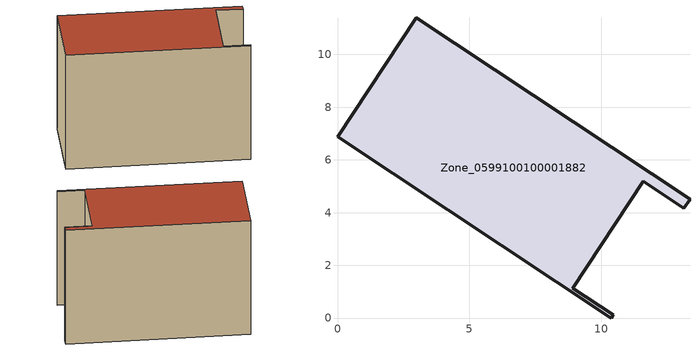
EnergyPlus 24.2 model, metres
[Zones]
Zone_0599100100001882
 floor ground (C_G): 0,6.88 2.99,11.39 13.37,4.5 13.14,4.16 11.6,5.18 8.92,1.14 10.46,0.12 10.38,0 z1.61
 wall outside (C_F): 8.92,1.14 11.6,5.18 13.14,4.16 13.37,4.5 2.99,11.39 0,6.88 10.38,0 10.46,0.12 8.92,1.14 z1.61:10.34
 roof outside (C_R): 13.37,4.5 2.99,11.39 0,6.88 10.38,0 10.46,0.12 8.92,1.14 11.6,5.18 13.14,4.16 z10.34
[BUILDING]
Pand.0599100100001882: North Axis=0; Terrain=City; Loads Convergence Tolerance Value=0.04; Temperature Convergence Tolerance Value=0.4; Solar Distribution=FullExterior; Maximum Number of Warmup Days=25; Minimum Number of Warmup Days=1
[Site:Location]
Rotterdam.The.Hague.AP_ZH_NLD Design_Conditions: Latitude=51.96; Longitude=4.45; Time Zone=1; Elevation=-4.5
[SITE:GROUNDTEMPERATURE:BUILDINGSURFACE]
18, 18, 18, 18, 18, 18, 18, 18, 18, 18, 18, 18
[MATERIAL] Thermal Absorptance=0.9; Solar Absorptance=0.7; Visible Absorptance=0.7
Name | Roughness | Thickness | Conductivity | Density | Specific Heat
G.TI.2006-2014 | MediumSmooth | 0.15 | 0.06 | 540 | 1210
F.TI.2006-2014 | Rough | 0.3 | 0.12 | 1920 | 840
R.TI.2006-2014 | MediumRough | 0.2 | 0.08 | 1500 | 1000
[CONSTRUCTION]
C_G: G.TI.2006-2014
C_F: F.TI.2006-2014
C_R: R.TI.2006-2014
[ZONE]
Zone_0599100100001882: Type=1; Multiplier=1; Ceiling Height=Autocalculate; Volume=Autocalculate; Floor Area=autocalculate; Part of Total Floor Area=Yes
[ZONEINFILTRATION:DESIGNFLOWRATE]
Infil_Zone_0599100100001882: Zone or ZoneList or Space or SpaceList=Zone_0599100100001882; Schedule=AlwaysOn; Design Flow Rate Calculation Method=Flow/Area; Flow Rate per Floor Area=0.0015; Constant Term Coefficient=1; Temperature Term Coefficient=0; Velocity Term Coefficient=0; Velocity Squared Term Coefficient=0
[HVACTEMPLATE:ZONE:IDEALLOADSAIRSYSTEM]
Zone_0599100100001882: Maximum Heating Supply Air Temperature=50; Minimum Cooling Supply Air Temperature=13; Maximum Heating Supply Air Humidity Ratio=0.0156; Minimum Cooling Supply Air Humidity Ratio=0.0077; Heating Limit=NoLimit; Cooling Limit=NoLimit; Dehumidification Control Type=ConstantSensibleHeatRatio; Cooling Sensible Heat Ratio=0.7; Dehumidification Setpoint=60; Humidification Control Type=None; Humidification Setpoint=30; Outdoor Air Method=None; Outdoor Air Flow Rate per Person=0.00944; Outdoor Air Flow Rate per Zone Floor Area=0; Outdoor Air Flow Rate per Zone=0; Demand Controlled Ventilation Type=None; Outdoor Air Economizer Type=NoEconomizer; Heat Recovery Type=None; Sensible Heat Recovery Effectiveness=0.7; Latent Heat Recovery Effectiveness=0.65
[ZONECONTROL:THERMOSTAT]
ThermostatControl_Zone_0599100100001882: Zone or ZoneList=Zone_0599100100001882; Control Type Schedule=DualSetpointControlType; Control 1=Thermostat_Zone_0599100100001882; Temperature Difference Between Cutout And Setpoint=0
[THERMOSTATSETPOINT:DUALSETPOINT]
Thermostat_Zone_0599100100001882: Heating Setpoint Temperature Schedule=HeatingSetpoint_Zone_0599100100001882; Cooling Setpoint Temperature Schedule=CoolingSetpoint_Zone_0599100100001882
[SCHEDULE:COMPACT]
HeatingSetpoint_Zone_0599100100001882: Through: 12/31, For: AllDays, Until: 24:00, 21
CoolingSetpoint_Zone_0599100100001882: Through: 12/31, For: AllDays, Until: 24:00, 24
DualSetpointControlType: Through: 12/31, For: AllDays, Until: 24:00, 4
AlwaysOn: Through: 12/31, For: AllDays, Until: 24:00, 1
